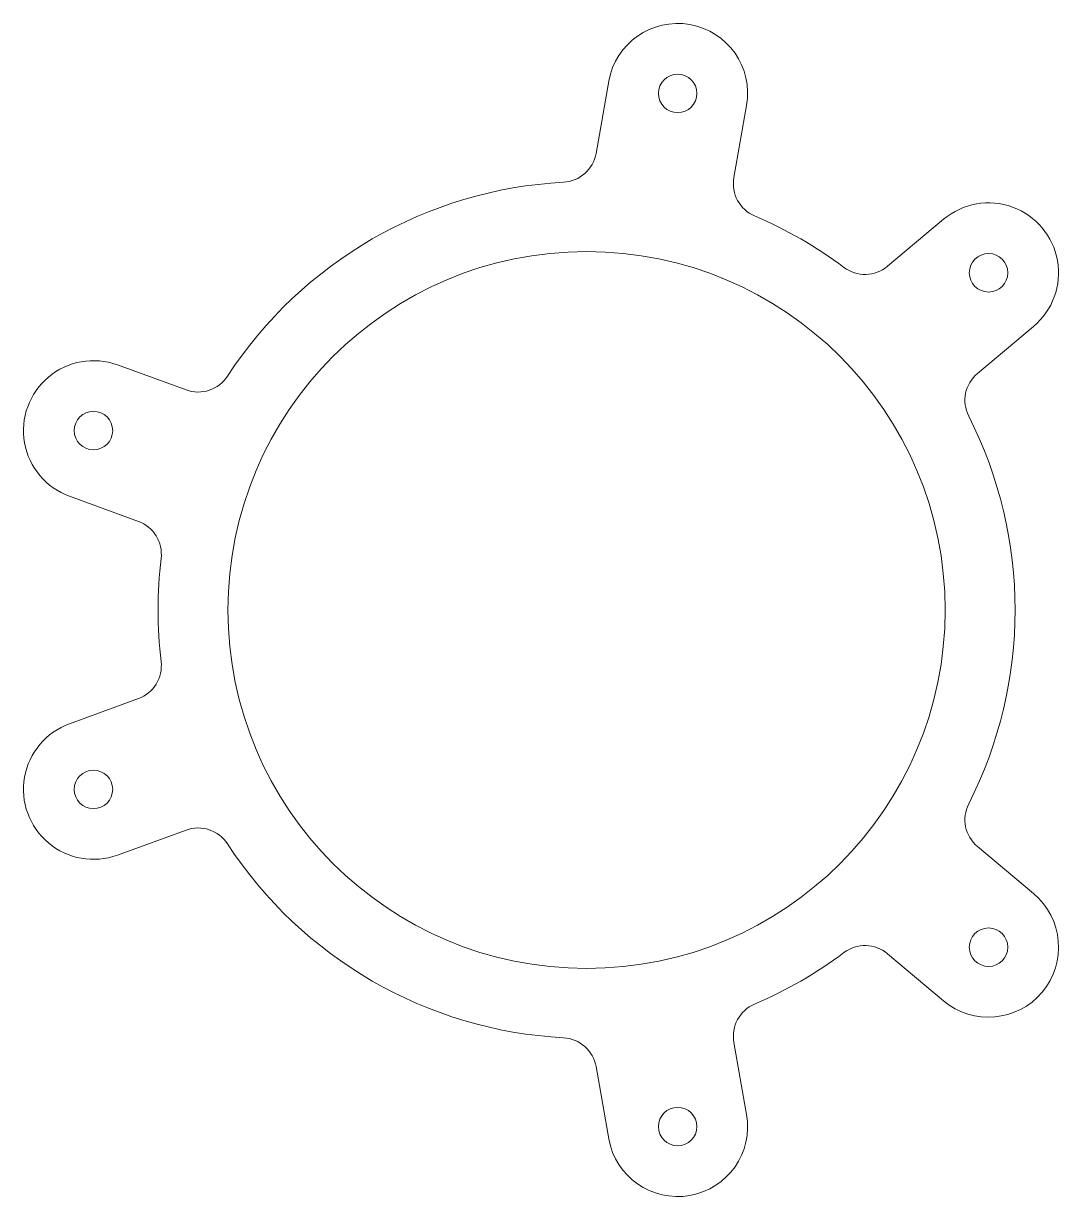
# Model space of a CAD drawing. Header units: millimetres. Extents: x -161 to 135, y -168 to 168.
import ezdxf

# ---------------------------------------------------------------- set-up
doc = ezdxf.new("R2010")
doc.units = ezdxf.units.MM

msp = doc.modelspace()

# ---------------------------------------------------------------- linework, layer by layer
at = {"color": 7, "linetype": 'Continuous', "lineweight": 15}
for p, q in [((2.71, 130.57), (6.35, 151.19)), ((42.11, 123.63), (45.74, 144.25)), ((86.01, 98.28), (102.05, 111.74)), ((111.72, 67.64), (127.76, 81.1)), ((-114.44, 62.93), (-134.11, 70.1)), ((-128.12, 25.35), (-147.79, 32.51)), ((-128.12, -25.35), (-147.79, -32.51)), ((-114.44, -62.93), (-134.11, -70.1)), ((111.72, -67.64), (127.76, -81.1)), ((86.01, -98.28), (102.05, -111.74)), ((42.11, -123.63), (45.74, -144.25)), ((2.71, -130.57), (6.35, -151.19))]:
    msp.add_line(p, q, dxfattribs=at)
for centre, radius in [((26.05, 147.72), 5.5), ((0, 0), 102.5), ((114.91, 96.42), 5.5), ((-140.95, 51.3), 5.5), ((-140.95, -51.3), 5.5), ((114.91, -96.42), 5.5), ((26.05, -147.72), 5.5)]:
    msp.add_circle(centre, radius, dxfattribs=at)
for centre, radius, start, end in [((26.05, 147.72), 20, 350, 170), ((-7.13, 132.31), 10, 273.0861, 350), ((0, 0), 122.5, 93.0861, 146.9139), ((51.96, 121.89), 10, 170, 246.9139), ((114.91, 96.42), 20, 310, 130), ((0, 0), 122.5, 53.0861, 66.9139), ((79.58, 105.94), 10, 233.0861, 310), ((-140.95, 51.3), 20, 70, 250), ((118.15, 59.98), 10, 130, 206.9139), ((-111.02, 72.33), 10, 250, 326.9139), ((0, 0), 122.5, 333.0861, 26.9139), ((-131.54, 15.95), 10, 353.0861, 70), ((0, 0), 122.5, 173.0861, 186.9139), ((-131.54, -15.95), 10, 290, 6.9139), ((-140.95, -51.3), 20, 110, 290), ((118.15, -59.98), 10, 153.0861, 230), ((-111.02, -72.33), 10, 33.0861, 110), ((0, 0), 122.5, 213.0861, 266.9139), ((114.91, -96.42), 20, 230, 50), ((79.58, -105.94), 10, 50, 126.9139), ((0, 0), 122.5, 293.0861, 306.9139), ((51.96, -121.89), 10, 113.0861, 190), ((-7.13, -132.31), 10, 10, 86.9139), ((26.05, -147.72), 20, 190, 10)]:
    msp.add_arc(centre, radius, start, end, dxfattribs=at)

doc.saveas('drawing.dxf')
